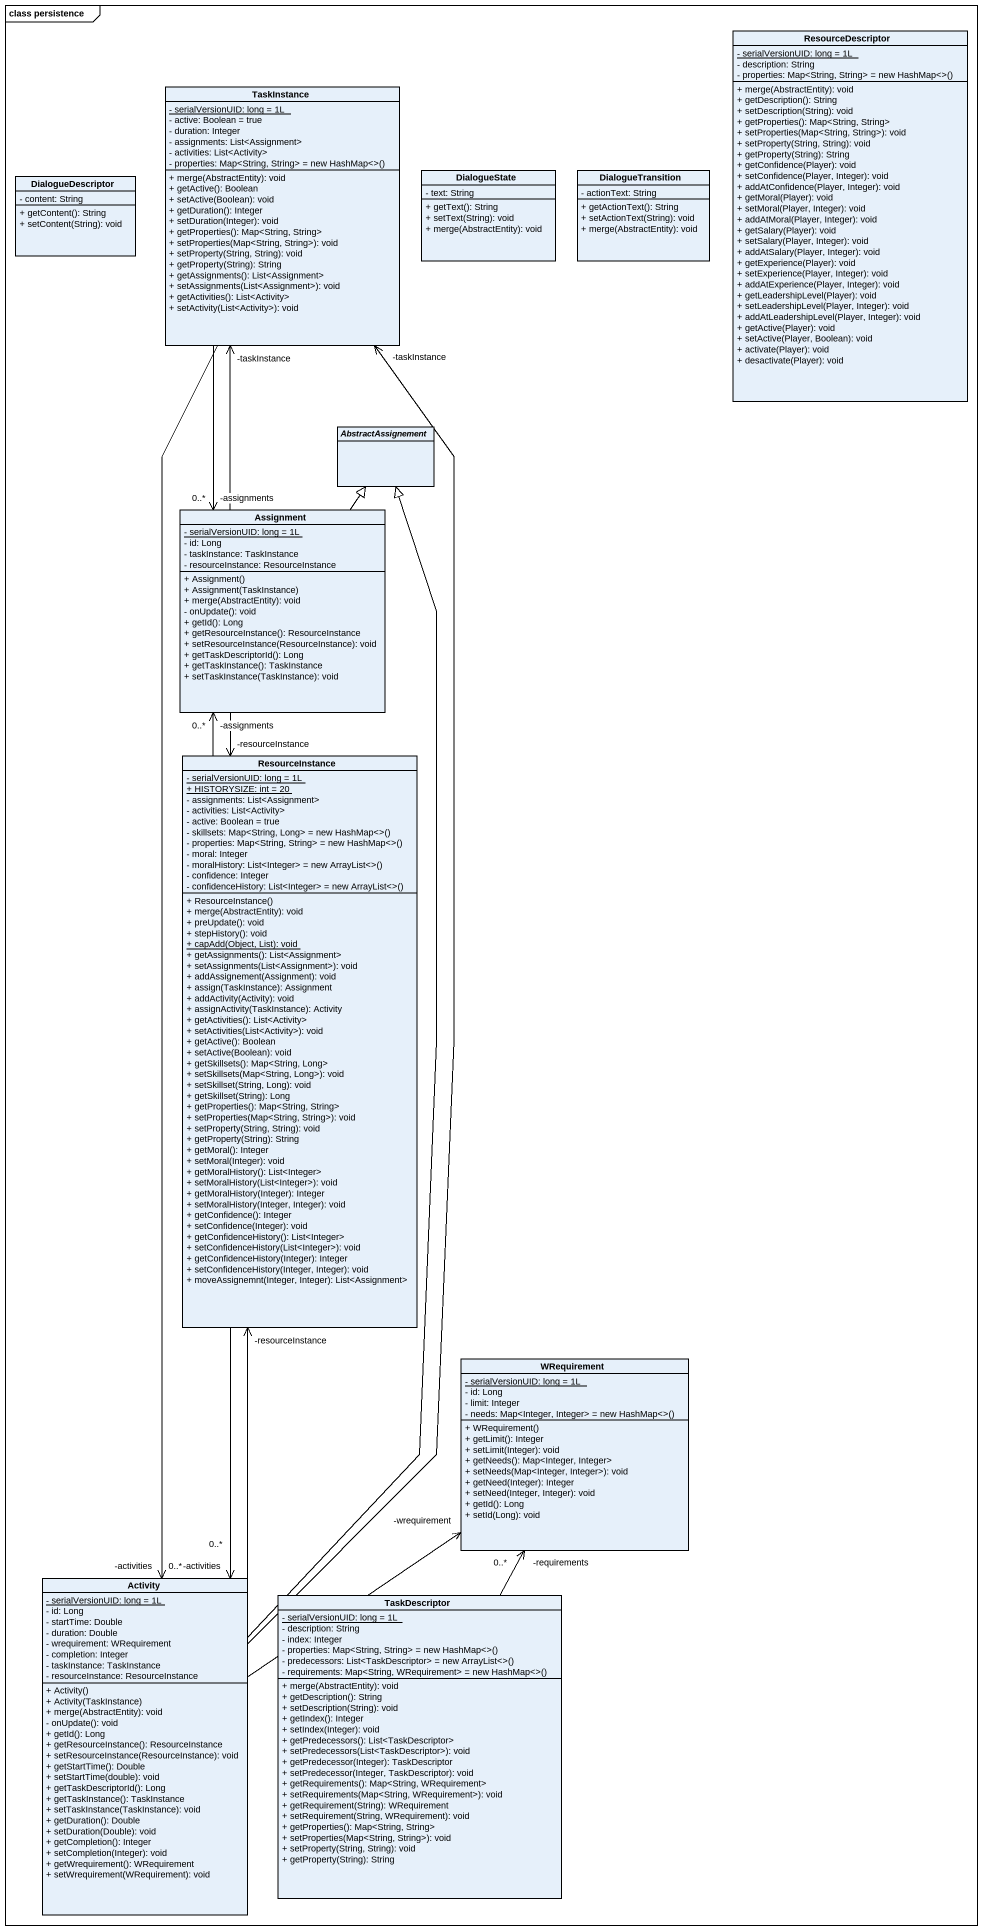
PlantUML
@startuml
mainframe class persistence
hide circle
hide empty members
skinparam classAttributeIconSize 0
class ResourceDescriptor {
  {static} - serialVersionUID: long = 1L
  - description: String
  {field} - properties: Map<String, String> = new HashMap<>()
  + merge(AbstractEntity): void
  + getDescription(): String
  + setDescription(String): void
  + getProperties(): Map<String, String>
  + setProperties(Map<String, String>): void
  + setProperty(String, String): void
  + getProperty(String): String
  + getConfidence(Player): void
  + setConfidence(Player, Integer): void
  + addAtConfidence(Player, Integer): void
  + getMoral(Player): void
  + setMoral(Player, Integer): void
  + addAtMoral(Player, Integer): void
  + getSalary(Player): void
  + setSalary(Player, Integer): void
  + addAtSalary(Player, Integer): void
  + getExperience(Player): void
  + setExperience(Player, Integer): void
  + addAtExperience(Player, Integer): void
  + getLeadershipLevel(Player): void
  + setLeadershipLevel(Player, Integer): void
  + addAtLeadershipLevel(Player, Integer): void
  + getActive(Player): void
  + setActive(Player, Boolean): void
  + activate(Player): void
  + desactivate(Player): void
}
class TaskInstance {
  {static} - serialVersionUID: long = 1L
  - active: Boolean = true
  - duration: Integer
  - assignments: List<Assignment>
  - activities: List<Activity>
  {field} - properties: Map<String, String> = new HashMap<>()
  + merge(AbstractEntity): void
  + getActive(): Boolean
  + setActive(Boolean): void
  + getDuration(): Integer
  + setDuration(Integer): void
  + getProperties(): Map<String, String>
  + setProperties(Map<String, String>): void
  + setProperty(String, String): void
  + getProperty(String): String
  + getAssignments(): List<Assignment>
  + setAssignments(List<Assignment>): void
  + getActivities(): List<Activity>
  + setActivity(List<Activity>): void
}
class DialogueDescriptor {
  - content: String
  + getContent(): String
  + setContent(String): void
}
class DialogueState {
  - text: String
  + getText(): String
  + setText(String): void
  + merge(AbstractEntity): void
}
class DialogueTransition {
  - actionText: String
  + getActionText(): String
  + setActionText(String): void
  + merge(AbstractEntity): void
}
abstract class AbstractAssignement
class Assignment {
  {static} - serialVersionUID: long = 1L
  - id: Long
  - taskInstance: TaskInstance
  - resourceInstance: ResourceInstance
  + Assignment()
  + Assignment(TaskInstance)
  + merge(AbstractEntity): void
  - onUpdate(): void
  + getId(): Long
  + getResourceInstance(): ResourceInstance
  + setResourceInstance(ResourceInstance): void
  + getTaskDescriptorId(): Long
  + getTaskInstance(): TaskInstance
  + setTaskInstance(TaskInstance): void
}
class ResourceInstance {
  {static} - serialVersionUID: long = 1L
  {static} + HISTORYSIZE: int = 20
  - assignments: List<Assignment>
  - activities: List<Activity>
  - active: Boolean = true
  {field} - skillsets: Map<String, Long> = new HashMap<>()
  {field} - properties: Map<String, String> = new HashMap<>()
  - moral: Integer
  {field} - moralHistory: List<Integer> = new ArrayList<>()
  - confidence: Integer
  {field} - confidenceHistory: List<Integer> = new ArrayList<>()
  + ResourceInstance()
  + merge(AbstractEntity): void
  + preUpdate(): void
  + stepHistory(): void
  {static} + capAdd(Object, List): void
  + getAssignments(): List<Assignment>
  + setAssignments(List<Assignment>): void
  + addAssignement(Assignment): void
  + assign(TaskInstance): Assignment
  + addActivity(Activity): void
  + assignActivity(TaskInstance): Activity
  + getActivities(): List<Activity>
  + setActivities(List<Activity>): void
  + getActive(): Boolean
  + setActive(Boolean): void
  + getSkillsets(): Map<String, Long>
  + setSkillsets(Map<String, Long>): void
  + setSkillset(String, Long): void
  + getSkillset(String): Long
  + getProperties(): Map<String, String>
  + setProperties(Map<String, String>): void
  + setProperty(String, String): void
  + getProperty(String): String
  + getMoral(): Integer
  + setMoral(Integer): void
  + getMoralHistory(): List<Integer>
  + setMoralHistory(List<Integer>): void
  + getMoralHistory(Integer): Integer
  + setMoralHistory(Integer, Integer): void
  + getConfidence(): Integer
  + setConfidence(Integer): void
  + getConfidenceHistory(): List<Integer>
  + setConfidenceHistory(List<Integer>): void
  + getConfidenceHistory(Integer): Integer
  + setConfidenceHistory(Integer, Integer): void
  + moveAssignemnt(Integer, Integer): List<Assignment>
}
class WRequirement {
  {static} - serialVersionUID: long = 1L
  - id: Long
  - limit: Integer
  {field} - needs: Map<Integer, Integer> = new HashMap<>()
  + WRequirement()
  + getLimit(): Integer
  + setLimit(Integer): void
  + getNeeds(): Map<Integer, Integer>
  + setNeeds(Map<Integer, Integer>): void
  + getNeed(Integer): Integer
  + setNeed(Integer, Integer): void
  + getId(): Long
  + setId(Long): void
}
class Activity {
  {static} - serialVersionUID: long = 1L
  - id: Long
  - startTime: Double
  - duration: Double
  - wrequirement: WRequirement
  - completion: Integer
  - taskInstance: TaskInstance
  - resourceInstance: ResourceInstance
  + Activity()
  + Activity(TaskInstance)
  + merge(AbstractEntity): void
  - onUpdate(): void
  + getId(): Long
  + getResourceInstance(): ResourceInstance
  + setResourceInstance(ResourceInstance): void
  + getStartTime(): Double
  + setStartTime(double): void
  + getTaskDescriptorId(): Long
  + getTaskInstance(): TaskInstance
  + setTaskInstance(TaskInstance): void
  + getDuration(): Double
  + setDuration(Double): void
  + getCompletion(): Integer
  + setCompletion(Integer): void
  + getWrequirement(): WRequirement
  + setWrequirement(WRequirement): void
}
class TaskDescriptor {
  {static} - serialVersionUID: long = 1L
  - description: String
  - index: Integer
  {field} - properties: Map<String, String> = new HashMap<>()
  {field} - predecessors: List<TaskDescriptor> = new ArrayList<>()
  {field} - requirements: Map<String, WRequirement> = new HashMap<>()
  + merge(AbstractEntity): void
  + getDescription(): String
  + setDescription(String): void
  + getIndex(): Integer
  + setIndex(Integer): void
  + getPredecessors(): List<TaskDescriptor>
  + setPredecessors(List<TaskDescriptor>): void
  + getPredecessor(Integer): TaskDescriptor
  + setPredecessor(Integer, TaskDescriptor): void
  + getRequirements(): Map<String, WRequirement>
  + setRequirements(Map<String, WRequirement>): void
  + getRequirement(String): WRequirement
  + setRequirement(String, WRequirement): void
  + getProperties(): Map<String, String>
  + setProperties(Map<String, String>): void
  + setProperty(String, String): void
  + getProperty(String): String
}
TaskInstance --> "-assignments\n0..*" Assignment
TaskInstance --> "-activities\n0..*" Activity
Assignment -up-> "-taskInstance" TaskInstance
Assignment -up-|> AbstractAssignement
Assignment --> "-resourceInstance" ResourceInstance
ResourceInstance -up-> "-assignments\n0..*" Assignment
ResourceInstance --> "-activities\n0..*" Activity
Activity -up-> "-taskInstance" TaskInstance
Activity -up-|> AbstractAssignement
Activity -up-> "-resourceInstance" ResourceInstance
Activity -up-> "-wrequirement" WRequirement
TaskDescriptor -up-> "-requirements\n0..*" WRequirement
@enduml
